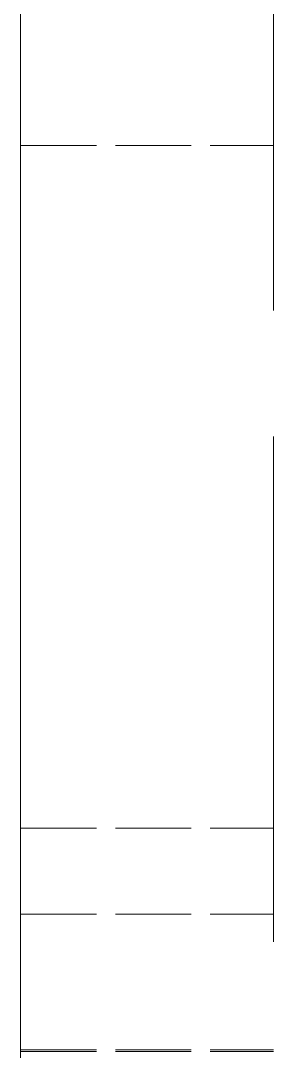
# Model space of a CAD drawing. Extents: x 23 to 587, y 4 to 413.
# Drawn here: x 473.09 to 476.09, y 195.67 to 207.91 of the extents above; entities that cross this region are included whole.
import ezdxf

# ---------------------------------------------------------------- set-up
doc = ezdxf.new("R2010")
doc.units = 0
doc.linetypes.add('DASHED', pattern=[15, 12, -3])
doc.layers.get('0').update_dxf_attribs({"lineweight": 13})

# ---------------------------------------------------------------- blocks, each defined once
blk = doc.blocks.new('BLOCK437')
at = {"color": 7, "linetype": 'DASHED', "lineweight": 13}
for p, q in [((-81.8, 101), (-81.8, 205.8)), ((-75.8, 101), (-75.8, 205.8)), ((-81.8, 122.533), (-81.8, 164.771)), ((-81.8, 149.917), (-81.8, 128.4))]:
    blk.add_line(p, q, dxfattribs=at)
at = {"color": 7, "linetype": 'DASHED', "lineweight": 13, "ltscale": 0.15}
for p, q in [((-81.8, 149.917), (-75.8, 149.917)), ((-81.8, 133.702), (-75.8, 133.702)), ((-81.8, 131.662), (-75.8, 131.662)), ((-81.8, 128.433), (-75.8, 128.433)), ((-81.8, 128.4), (-75.8, 128.4))]:
    blk.add_line(p, q, dxfattribs=at)

msp = doc.modelspace()

# ---------------------------------------------------------------- block references
at = {"lineweight": 0, "xscale": 0.5, "yscale": 0.5, "zscale": 0.5}
msp.add_blockref('BLOCK437', (513.994, 131.474), dxfattribs=at)

doc.saveas('drawing.dxf')
